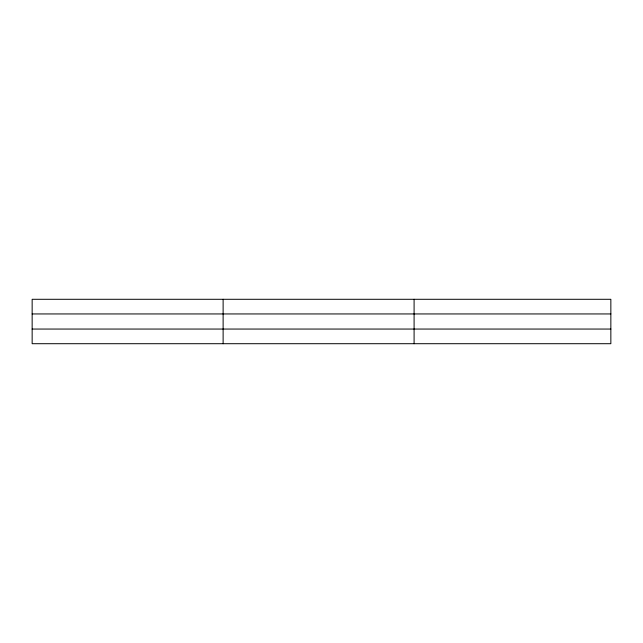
<?xml version="1.0" encoding="UTF-8"?>
<svg xmlns="http://www.w3.org/2000/svg" width="643" height="643" viewBox="0 0 643 643"><rect width="100%" height="100%" fill="white"/><g stroke="black" fill="none" stroke-linecap="round" stroke-linejoin="round"><path stroke-width="0.96" d="M223.121 343.708L223.121 299.292M414.092 343.708L414.092 299.292M610.85 313.945L610.85 299.292L32.15 299.292L32.15 343.708L610.85 343.708L610.85 313.945L32.15 313.945M32.15 329.055L610.85 329.055"/></g></svg>
